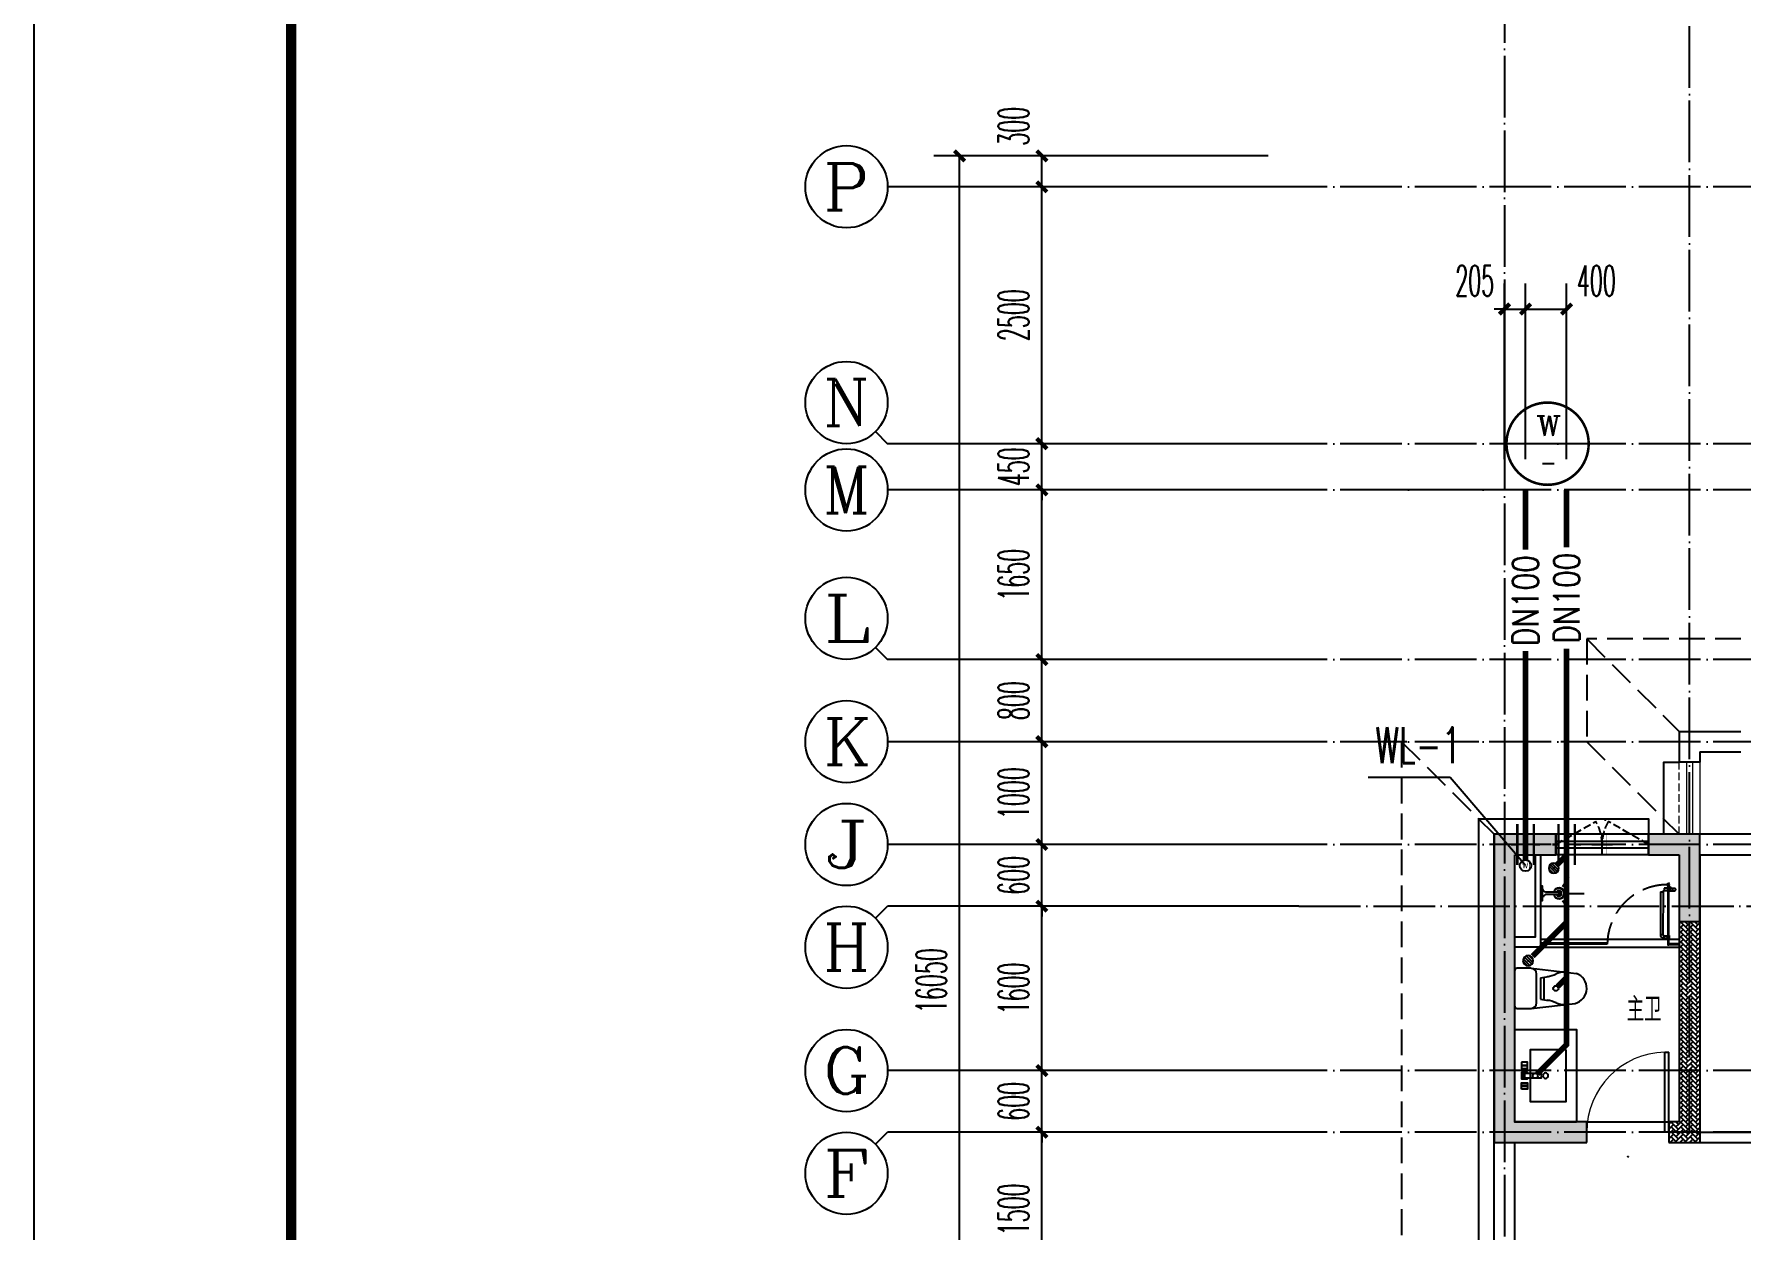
# Model space of a CAD drawing. Extents: x 27938 to 1507990, y 110129 to 923079.
# Drawn here: x 813614 to 830217, y 678007 to 689642 of the extents above; entities that cross this region are included whole.
import ezdxf
from ezdxf.enums import TextEntityAlignment as Align

# ---------------------------------------------------------------- set-up
doc = ezdxf.new("R2010")
doc.units = 0
doc.header["$LTSCALE"] = 1000
doc.header["$MEASUREMENT"] = 0
doc.linetypes.add('DASH', pattern=[0.35, 0.25, -0.1])
doc.linetypes.add('DOTE', pattern=[2.42, 2, -0.2, 0.02, -0.2])
for name, color, linetype in [('AXIS', 3, 'Continuous'), ('AXIS_TEXT', 7, 'Continuous'), ('COLUMN', 9, 'Continuous'), ('DIM_污水', 2, 'Continuous'), ('DOTE', 1, 'Continuous'), ('EQUIP_污水', 7, 'Continuous'), ('IP-bath&kitchen-JOHNSON', 4, 'Continuous'), ('LVTRY', 6, 'Continuous'), ('P-bath&kitchen-JOHNSON', 4, 'Continuous'), ('PIPE-污水', 2, 'W'), ('PUB_HATCH', 8, 'Continuous'), ('PUB_TEXT', 4, 'Continuous'), ('TEXT_污水', 7, 'Continuous'), ('TWT_DIM', 3, 'Continuous'), ('VALVE_污水', 7, 'Continuous'), ('VPIPE-中水', 122, 'Continuous'), ('VPIPE-污水', 2, 'W'), ('WALL', 9, 'Continuous'), ('WINDOW', 4, 'Continuous'), ('WINDOW_TEXT', 7, 'Continuous'), ('保温', 6, 'Continuous'), ('卫生间', 6, 'Continuous'), ('图框', 140, 'Continuous'), ('机电标识类', 1, 'Continuous'), ('看线', 251, 'Continuous')]:
    doc.layers.add(name, color=color, linetype=linetype)
doc.layers.add('yichutu', color=7, linetype='Continuous', true_color=0xffffff, plot=False)
for name, color, linetype, lineweight in [('平面-栏杆', 135, 'Continuous', 15), ('平面-看线', 45, 'Continuous', 15), ('平面-空调室内机', 176, 'Continuous', 9), ('空调', 76, 'Continuous', 13)]:
    doc.layers.add(name, color=color, linetype=linetype, lineweight=lineweight)
doc.styles.add('_TCH_AXIS', font='COMPLEX', dxfattribs={"bigfont": 'GBCBIG'})
doc.styles.add('_TCH_DIM_T3', font='SIMPLEX.shx', dxfattribs={"width": 0.494118, "bigfont": 'GBCBIG.shx'})
doc.styles.add('_TCH_WINDOW', font='SIMPLEX.shx', dxfattribs={"width": 0.7, "height": 3.5, "bigfont": 'GBCBIG.shx'})
doc.styles.add('_TWT_CIRCLE', font='COMPLEX', dxfattribs={"width": 1.1, "height": 3.5, "bigfont": 'HZTXT'})
doc.styles.add('_TWT_PIPEDN', font='SIMPLEX', dxfattribs={"width": 0.8, "height": 3.5, "bigfont": 'HZTXT'})
doc.styles.add('_TWT_SERIAL', font='SIMPLEX', dxfattribs={"width": 0.8, "height": 3.5, "bigfont": 'HZTXT'})
doc.styles.add('COMPLEX', font='COMPLEX')
doc.styles.get("Standard").update_dxf_attribs({"font": 'gbenor.shx', "bigfont": 'gbcbig.shx'})
doc.linetypes.add('W', pattern='A,3,-0.2,["W",Standard,S=0.25,R=0,X=-0.1,Y=-0.115],-0.2', length=3.4)
doc.dimstyles.new('_TCH_ARCH&&100', dxfattribs={"dimtxt": 297.5, "dimasz": 100, "dimexe": 250, "dimexo": 300, "dimgap": 126.25, "dimtad": 1, "dimdec": 0, "dimzin": 0, "dimdsep": 46, "dimtxsty": '_TCH_DIM_T3', "dimblk": 'ARCHTICK', "dimcen": 0.09, "dimclrt": 4, "dimazin": 2, "dimtfac": 1, "dimtdec": 0, "dimtix": 1, "dimtmove": 2, "dimatfit": 3, "dimfxl": 100, "dimtolj": 1, "dimtzin": 0, "dimarcsym": 0})
doc.dimstyles.new('_TWT_ARCH&&100', dxfattribs={"dimtxt": 297.5, "dimasz": 100, "dimexe": 250, "dimexo": 300, "dimgap": 126.25, "dimtad": 1, "dimdec": 0, "dimzin": 0, "dimdsep": 46, "dimtxsty": '_TCH_DIM_T3', "dimblk": 'ARCHTICK', "dimcen": 0.09, "dimclrt": 7, "dimazin": 2, "dimtfac": 1, "dimtdec": 0, "dimtix": 1, "dimtmove": 2, "dimatfit": 3, "dimfxl": 1, "dimtolj": 1, "dimtzin": 0, "dimarcsym": 0})
pattern_1 = [(45, (407300, 308833.447), (0, 47.4157523), [100.584, -33.528]), (135, (407323.708, 308857.155), (3e-15, 47.4157523), [100.584, -33.528])]

# ---------------------------------------------------------------- blocks, each defined once
blk = doc.blocks.new('TK')
at = {"layer": '图框'}
blk.add_lwpolyline([(465375, 548714), (549475, 548714), (549475, 489314), (465375, 489314)], close=True, dxfattribs=at)
blk.add_lwpolyline([(465375, 548714), (549475, 548714), (549475, 489314), (465375, 489314)], close=True, dxfattribs=at)
at = {"layer": '图框', "const_width": 100}
blk.add_lwpolyline([(548475, 490314), (548475, 547714), (467875, 547714), (467875, 490314)], close=True, dxfattribs=at)
blk = doc.blocks.new('yct-841-594-84100-59399.9999999999-100-1000.0')
at = {"layer": 'yichutu', "color": 7, "true_color": 0xffffff}
blk.add_lwpolyline([(0, 0), (0, 59400), (84100, 59400), (84100, 0)], close=True, dxfattribs=at)
blk = doc.blocks.new('A$C148B7D8E')
at = {"layer": '卫生间', "color": 159, "linetype": 'DASH', "true_color": 0x22346e}
for p, q in [((900, 10000), (1800, 9100)), ((-900, 9000), (0, 8100)), ((900, 9000), (1800, 8100))]:
    blk.add_line(p, q, dxfattribs=at)
blk.add_lwpolyline([(9400, 15400), (7700, 15400), (7700, 10800), (7300, 10800), (7300, 10000), (900, 10000), (900, 9000), (-900, 9000), (-900, -900), (1750, -900), (1750, -2100), (23450, -2100), (23450, -900), (25100, -900)], dxfattribs=at)
blk = doc.blocks.new('rrrrrrrrrrrra')
at = {"color": 0}
for p, q in [((-112, 459), (-112, 324)), ((253, 484), (-87, 484)), ((278, 324), (278, 459)), ((-112, 324), (-64, -103)), ((-59, 271), (224, 271)), ((-21, 232), (-34, 154)), ((191, 200), (-26, 200)), ((186, 232), (-21, 232)), ((186, 232), (199, 154)), ((278, 324), (228, -116))]:
    blk.add_line(p, q, dxfattribs=at)
for centre, radius, start, end in [((-87, 459), 25, 90, 180), ((253, 459), 25, 0, 90), ((-59, 324), 53.3, 180, 270), ((-323, 210), 294, 333.5369, 351.4828), ((488, 210), 294, 188.5172, 206.4631), ((224, 324), 53.3, 270, 0), ((149, -3), 224, 158.5202, 180), ((16, -3), 224, 0, 21.4798), ((84, -64), 153, 195.0773, 340.1181)]:
    blk.add_arc(centre, radius, start, end, dxfattribs=at)
blk = doc.blocks.new('A$C1E0F638F')
at = {"color": 0}
for points in [[(500, 435), (500, 85), (0, 85), (0, 435)], [(270, 30), (230, 30), (230, 195), (270, 195)], [(120, 0), (180, 0), (180, 60), (120, 60)], [(147, 55), (153, 55), (153, 5), (147, 5)], [(230, 30), (270, 30), (270, 10), (230, 10)], [(380, 0), (320, 0), (320, 60), (380, 60)], [(353, 55), (347, 55), (347, 5), (353, 5)]]:
    blk.add_lwpolyline(points, close=True, dxfattribs=at)
blk.add_lwpolyline([(270, 60), (280, 60), (280, 0), (220, 0), (220, 60), (230, 60)], dxfattribs=at)
blk.add_circle((250, 236), 26, dxfattribs=at)
blk = doc.blocks.new('$lvtry$00000171')
at = {"color": 0}
for p, q in [((-74, 11), (-11, 74)), ((-70, -27), (27, 70)), ((-53, -53), (53, 53)), ((-27, -70), (70, 27)), ((11, -74), (74, -11))]:
    blk.add_line(p, q, dxfattribs=at)
blk.add_circle((0, 0), 75, dxfattribs=at)
blk.add_point((0, 0), dxfattribs=at)
blk = doc.blocks.new('135')
blk.add_hatch(color=0).paths.add_polyline_path([(5, 2), (4, -1), (-5, 2), (-4, 5)])
at = {"color": 0}
for p, q in [((-6, 19), (-3, 19)), ((-3, 19), (-6, 19)), ((-6, 3), (5, -2)), ((-6, 3), (-5, 3)), ((-5, 11), (-5, 31)), ((5, 11), (-5, 11)), ((5, 10), (-5, 10)), ((-5, 3), (-4, 6)), ((-4, 6), (5, 2)), ((0, 0), (0, 39)), ((6, 19), (3, 19)), ((3, 19), (6, 19)), ((4, -1), (5, 2)), ((5, 11), (5, 32)), ((4, -1), (6, -2))]:
    blk.add_line(p, q, dxfattribs=at)
for centre, radius, start, end in [((6, 16), 13.5, 151.0147, 204.8403), ((13, 4), 20.5, 163.0924, 182.0012), ((-6, 4), 1, 184.2275, 248.4661), ((-5, 22), 0.5, 335.7643, 151.0147), ((4, 18), 9.42, 155.7643, 171.9773), ((9, 15), 14.6, 166.278, 198.0953), ((14, 4), 19.5, 163.7443, 182.5269), ((-5, 3), 0.5, 181.9385, 247.2597), ((5, 22), 0.5, 29.8425, 204.574), ((-6, 17), 11.7, 10.475, 24.574), ((-6, 15), 12.4, 338.6449, 16.0476), ((29, 7), 24, 172.9439, 199.2318), ((-6, 16), 13.4, 334.9111, 29.8425), ((26, 6), 20.6, 169.1454, 199.9526), ((6, -1), 1.17, 247.4597, 19.9526), ((6, -1), 0.5, 247.4597, 19.2318)]:
    blk.add_arc(centre, radius, start, end, dxfattribs=at)
blk.add_open_spline([(-5, 31), (-4, 31), (-2, 33), (1, 29), (3, 31), (5, 32)], degree=3, knots=[0, 0, 0, 0, 3.066329, 6.218313, 11.124135, 11.124135, 11.124135, 11.124135], dxfattribs=at)
blk = doc.blocks.new('SDFAWERAWER')
at = {"layer": 'LVTRY', "color": 0}
for p, q in [((593988, -1242191), (593978, -1242214)), ((594017, -1242203), (593988, -1242191)), ((594016, -1242220), (594027, -1242193)), ((594023, -1242211), (594030, -1242194)), ((594027, -1242193), (594033, -1242195)), ((594030, -1242194), (594031, -1242197)), ((594032, -1242197), (594033, -1242195)), ((594033, -1242195), (594034, -1242197)), ((593941, -1242210), (593784, -1242595)), ((593965, -1242220), (593807, -1242604)), ((593941, -1242210), (593965, -1242220)), ((594007, -1242226), (593978, -1242214)), ((594016, -1242220), (594022, -1242223)), ((594026, -1242204), (594018, -1242222)), ((594018, -1242222), (594021, -1242220)), ((594025, -1242211), (594021, -1242220)), ((594023, -1242221), (594022, -1242223)), ((594022, -1242223), (594024, -1242222)), ((594024, -1242221), (594024, -1242222)), ((594025, -1242211), (594031, -1242197)), ((594028, -1242234), (594078, -1242255)), ((594034, -1242198), (594034, -1242197)), ((594047, -1242201), (594036, -1242229)), ((594036, -1242229), (594039, -1242230)), ((594037, -1242211), (594088, -1242232)), ((594039, -1242230), (594045, -1242214)), ((594039, -1242230), (594042, -1242228)), ((594042, -1242228), (594051, -1242205)), ((594050, -1242202), (594043, -1242218)), ((594047, -1242201), (594050, -1242202)), ((594050, -1242202), (594051, -1242205)), ((594057, -1242246), (594067, -1242223)), ((593784, -1242595), (593807, -1242604)), ((593803, -1242641), (593813, -1242618)), ((593803, -1242641), (593833, -1242653)), ((593813, -1242618), (593842, -1242630)), ((593842, -1242630), (593833, -1242653)), ((593834, -1242656), (593833, -1242653)), ((593845, -1242629), (593834, -1242656)), ((593836, -1242657), (593834, -1242656)), ((593848, -1242630), (593836, -1242657)), ((593845, -1242629), (593842, -1242630)), ((593848, -1242630), (593845, -1242629)), ((593847, -1242662), (593858, -1242634)), ((593847, -1242662), (593850, -1242663)), ((593850, -1242663), (593861, -1242635)), ((593852, -1242662), (593862, -1242637)), ((593858, -1242634), (593861, -1242635)), ((593861, -1242635), (593862, -1242637))]:
    blk.add_line(p, q, dxfattribs=at)
blk.add_lwpolyline([(593823, -1242717), (594046, -1242174), (594037, -1242170), (593814, -1242713)], close=True, dxfattribs=at)
blk.add_arc((594075, -1242240), 15.3, 281.7932, 33.7019, dxfattribs=at)
for centre, major_axis, start_param, end_param in [((593974, -1242224), (3.93, 9.6), 0, 1.570796), ((593817, -1242608), (13.5, 33.1), 1.570796, 3.141593), ((593817, -1242608), (3.93, 9.6), 1.570796, 3.141593)]:
    blk.add_ellipse(centre, major_axis=major_axis, ratio=1, start_param=start_param, end_param=end_param, dxfattribs=at)
at = {"layer": 'P-bath&kitchen-JOHNSON', "color": 0, "linetype": 'DASH'}
blk.add_arc((593810, -1242714), 586, 67.5369, 157.1325, dxfattribs=at)
at = {"layer": 'LVTRY', "color": 8, "xscale": -1, "rotation": 157.7329157530927}
blk.add_blockref('135', (594045, -1242162), dxfattribs=at)
blk = doc.blocks.new('A$C5DCB2F21')
at = {"layer": 'IP-bath&kitchen-JOHNSON', "color": 0}
for p, q in [((-68, -213), (-158, -275)), ((0, -261), (0, -425)), ((68, -213), (158, -275))]:
    blk.add_line(p, q, dxfattribs=at)
for centre, major_axis, ratio, start_param, end_param in [((0, -179), (-51, 0), 0.990052, -1.36297, 4.504563), ((0, -178), (-26.8, 0), 0.994812, -1.167677, 4.309269)]:
    blk.add_ellipse(centre, major_axis=major_axis, ratio=ratio, start_param=start_param, end_param=end_param, dxfattribs=at)
at = {"layer": 'LVTRY', "color": 0}
for p, q in [((74, 0), (-74, 0)), ((-10, -174), (-10, -49)), ((11, -174), (11, -49))]:
    blk.add_line(p, q, dxfattribs=at)
blk.add_lwpolyline([(74, 0), (74, -16), (-74, -16), (-74, 0)], dxfattribs=at)
for points in [[(-26, -31, -0.364142), (-38, -16, -0.020495)], [(-10, -49, 0.214893), (-26, -31, 7.649644)], [(11, -49, -0.21439), (26, -31, -7.649644)], [(26, -31, 0.364142), (38, -16, 0.020495)]]:
    blk.add_lwpolyline(points, format="xyb", dxfattribs=at)
blk.add_arc((0, -174), 10.5, 180, 0, dxfattribs=at)
for centre, major_axis, ratio, start_param, end_param in [((0, -181), (53.6, 0), 0.987577, 1.76809, 7.656688), ((-12, -165), (0, 1.43), 0.85, -1.570796, 4.712389), ((12, -165), (0, 1.43), 0.85, 4.712389, 10.995574), ((-12, -189), (0, 1.43), 0.85, 4.712389, 10.995574), ((12, -189), (0, 1.43), 0.85, 4.712389, 10.995574)]:
    blk.add_ellipse(centre, major_axis=major_axis, ratio=ratio, start_param=start_param, end_param=end_param, dxfattribs=at)
blk = doc.blocks.new('GDGDRGDGRD')
at = {"layer": 'IP-bath&kitchen-JOHNSON', "color": 0}
for p, q in [((490533, 524228), (491883, 524228)), ((490533, 524193), (491183, 524193)), ((490533, 524183), (491183, 524183)), ((490533, 524148), (491883, 524148)), ((491183, 524183), (491183, 524193)), ((491883, 524183), (491783, 524183)), ((491783, 524173), (491783, 524183)), ((491883, 524173), (491783, 524173))]:
    blk.add_line(p, q, dxfattribs=at)
for points in [[(490533, 525048), (490533, 524148), (490283, 524148)], [(490483, 525048), (490483, 524248), (490283, 524248)]]:
    blk.add_lwpolyline(points, dxfattribs=at)
at = {"layer": 'LVTRY', "color": 0}
blk.add_lwpolyline([(490883, 522448), (490283, 522448), (490283, 523348), (490883, 523348)], close=True, dxfattribs=at)
at = {"layer": 'IP-bath&kitchen-JOHNSON', "color": 8}
for name, p, rotation in [('A$C5DCB2F21', (490533, 524673), 90.008488524447), ('SDFAWERAWER', (-528536, 1449334), 22.25976934310711)]:
    blk.add_blockref(name, p, dxfattribs=dict(at, rotation=rotation))
at = {"layer": 'LVTRY', "color": 8, "xscale": -0.6666666667107826, "yscale": 0.6666666667107826}
for p in [(490663, 524918), (490413, 524018)]:
    blk.add_blockref('$lvtry$00000171', p, dxfattribs=at)
at = {"layer": 'LVTRY', "color": 8, "extrusion": (0, 0, -1), "xscale": -1, "zscale": -1, "rotation": 270}
blk.add_blockref('rrrrrrrrrrrra', (-490766, 523666), dxfattribs=at)
at = {"layer": 'LVTRY', "color": 8, "xscale": -1, "rotation": 270}
blk.add_blockref('A$C1E0F638F', (490347, 522649), dxfattribs=at)
blk = doc.blocks.new('GFDGFSDFGD')
at = {"layer": 'PUB_HATCH'}
for points in [[(421117, 373024), (420517, 373024), (420517, 370024), (421417, 370024), (421417, 370224), (420717, 370224), (420717, 372824), (421117, 372824)], [(422017, 373024), (422017, 372824), (422317, 372824), (422317, 372174), (422517, 372174), (422517, 373024)]]:
    blk.add_hatch(color=0, dxfattribs=at).paths.add_polyline_path(points)
at = {"layer": 'COLUMN', "color": 0}
for p, q in [((421117, 373024), (420517, 373024)), ((420517, 373024), (420517, 370024)), ((421117, 372824), (421117, 373024)), ((422017, 373024), (422017, 372824)), ((422517, 373024), (422017, 373024)), ((422517, 372174), (422517, 373024)), ((420717, 370224), (420717, 372824)), ((420717, 372824), (421117, 372824)), ((422017, 372824), (422317, 372824)), ((422317, 372824), (422317, 372174)), ((422317, 372174), (422517, 372174)), ((421417, 370224), (420717, 370224)), ((421417, 370024), (421417, 370224)), ((420517, 370024), (421417, 370024))]:
    blk.add_line(p, q, dxfattribs=at)
blk = doc.blocks.new('dongkong')
blk.add_wipeout([(-603756, 210771), (-603756, 210571), (-603836, 210571), (-603836, 210771)])
at = {"layer": '机电标识类', "color": 250, "linetype": 'DASH', "ltscale": 400}
for p, q in [((-603796, 210771), (-603796, 210571)), ((-603896, 210671), (-603696, 210671))]:
    blk.add_line(p, q, dxfattribs=at)
at = {"layer": '空调', "color": 6, "linetype": 'DASH', "const_width": 2}
blk.add_lwpolyline([(-603756, 210771), (-603756, 210571), (-603836, 210571), (-603836, 210771)], close=True, dxfattribs=at)
blk = doc.blocks.new('_ArchTick')
at = {"color": 0, "linetype": 'ByBlock', "const_width": 0.4}
blk.add_lwpolyline([(-0.5, -0.5), (0.5, 0.5)], dxfattribs=at)
blk = doc.blocks.new('*D735')
at = {"layer": 'Defpoints', "color": 0}
for p in [(828522, 686967), (828122, 685207), (828522, 685207)]:
    blk.add_point(p, dxfattribs=at)
at = {"layer": 'TWT_DIM', "color": 0, "lineweight": -2}
for p, q in [((828122, 685507), (828122, 687217)), ((828522, 685507), (828522, 687217)), ((828122, 686967), (828522, 686967))]:
    blk.add_line(p, q, dxfattribs=at)
at = {"layer": 'TWT_DIM', "color": 0, "lineweight": -2, "xscale": 100, "yscale": 100, "zscale": 100, "rotation": 180}
blk.add_blockref('_ArchTick', (828122, 686967), dxfattribs=at)
at = {"layer": 'TWT_DIM', "color": 0, "lineweight": -2, "xscale": 100, "yscale": 100, "zscale": 100}
blk.add_blockref('_ArchTick', (828522, 686967), dxfattribs=at)
at = {"layer": 'TWT_DIM', "color": 7, "insert": (828811, 687242), "char_height": 297.5, "attachment_point": 5, "style": '_TCH_DIM_T3'}
blk.add_mtext('\\A1;400', dxfattribs=at)
blk = doc.blocks.new('*D736')
at = {"layer": 'Defpoints', "color": 0}
for p in [(828122, 686967), (827917, 685207), (828122, 685207)]:
    blk.add_point(p, dxfattribs=at)
at = {"layer": 'TWT_DIM', "color": 0, "lineweight": -2}
for p, q in [((827917, 685507), (827917, 687217)), ((828122, 685507), (828122, 687217)), ((827917, 686967), (827817, 686967)), ((827917, 686967), (828122, 686967)), ((828122, 686967), (828222, 686967))]:
    blk.add_line(p, q, dxfattribs=at)
at = {"layer": 'TWT_DIM', "color": 0, "lineweight": -2, "xscale": 100, "yscale": 100, "zscale": 100}
blk.add_blockref('_ArchTick', (827917, 686967), dxfattribs=at)
at = {"layer": 'TWT_DIM', "color": 0, "lineweight": -2, "xscale": 100, "yscale": 100, "zscale": 100, "rotation": 180}
blk.add_blockref('_ArchTick', (828122, 686967), dxfattribs=at)
at = {"layer": 'TWT_DIM', "color": 7, "insert": (827628, 687242), "char_height": 297.5, "attachment_point": 5, "style": '_TCH_DIM_T3'}
blk.add_mtext('\\A1;205', dxfattribs=at)
blk = doc.blocks.new('*D921')
at = {"layer": 'AXIS', "color": 0, "lineweight": -2}
for p, q in [((825617, 678957), (823167, 678957)), ((823417, 677457), (823417, 678957)), ((825617, 677457), (823167, 677457))]:
    blk.add_line(p, q, dxfattribs=at)
at = {"layer": 'Defpoints', "color": 0}
for p in [(823417, 678957), (825917, 678957), (825917, 677457)]:
    blk.add_point(p, dxfattribs=at)
at = {"layer": 'AXIS', "color": 0, "lineweight": -2, "xscale": 100, "yscale": 100, "zscale": 100}
for p, rotation in [((823417, 678957), 90), ((823417, 677457), 270)]:
    blk.add_blockref('_ArchTick', p, dxfattribs=dict(at, rotation=rotation))
at = {"layer": 'AXIS', "color": 4, "insert": (823142, 678207), "char_height": 297.5, "attachment_point": 5, "rotation": 90, "style": '_TCH_DIM_T3'}
blk.add_mtext('\\A1;1500', dxfattribs=at)
blk = doc.blocks.new('*D922')
at = {"layer": 'AXIS', "color": 0, "lineweight": -2}
for p, q in [((825617, 679557), (823167, 679557)), ((823417, 679557), (823417, 679657)), ((823417, 678957), (823417, 679557)), ((825617, 678957), (823167, 678957)), ((823417, 678957), (823417, 678857))]:
    blk.add_line(p, q, dxfattribs=at)
at = {"layer": 'Defpoints', "color": 0}
for p in [(823417, 679557), (825917, 679557), (825917, 678957)]:
    blk.add_point(p, dxfattribs=at)
at = {"layer": 'AXIS', "color": 0, "lineweight": -2, "xscale": 100, "yscale": 100, "zscale": 100}
for p, rotation in [((823417, 679557), 270), ((823417, 678957), 90)]:
    blk.add_blockref('_ArchTick', p, dxfattribs=dict(at, rotation=rotation))
at = {"layer": 'AXIS', "color": 4, "insert": (823142, 679257), "char_height": 297.5, "attachment_point": 5, "rotation": 90, "style": '_TCH_DIM_T3'}
blk.add_mtext('\\A1;600', dxfattribs=at)
blk = doc.blocks.new('*D923')
at = {"layer": 'AXIS', "color": 0, "lineweight": -2}
for p, q in [((825617, 681157), (823167, 681157)), ((823417, 679557), (823417, 681157)), ((825617, 679557), (823167, 679557))]:
    blk.add_line(p, q, dxfattribs=at)
at = {"layer": 'Defpoints', "color": 0}
for p in [(823417, 681157), (825917, 681157), (825917, 679557)]:
    blk.add_point(p, dxfattribs=at)
at = {"layer": 'AXIS', "color": 0, "lineweight": -2, "xscale": 100, "yscale": 100, "zscale": 100}
for p, rotation in [((823417, 681157), 90), ((823417, 679557), 270)]:
    blk.add_blockref('_ArchTick', p, dxfattribs=dict(at, rotation=rotation))
at = {"layer": 'AXIS', "color": 4, "insert": (823142, 680357), "char_height": 297.5, "attachment_point": 5, "rotation": 90, "style": '_TCH_DIM_T3'}
blk.add_mtext('\\A1;1600', dxfattribs=at)
blk = doc.blocks.new('*D924')
at = {"layer": 'AXIS', "color": 0, "lineweight": -2}
for p, q in [((825617, 681757), (823167, 681757)), ((823417, 681757), (823417, 681857)), ((823417, 681157), (823417, 681757)), ((825617, 681157), (823167, 681157)), ((823417, 681157), (823417, 681057))]:
    blk.add_line(p, q, dxfattribs=at)
at = {"layer": 'Defpoints', "color": 0}
for p in [(823417, 681757), (825917, 681757), (825917, 681157)]:
    blk.add_point(p, dxfattribs=at)
at = {"layer": 'AXIS', "color": 0, "lineweight": -2, "xscale": 100, "yscale": 100, "zscale": 100}
for p, rotation in [((823417, 681757), 270), ((823417, 681157), 90)]:
    blk.add_blockref('_ArchTick', p, dxfattribs=dict(at, rotation=rotation))
at = {"layer": 'AXIS', "color": 4, "insert": (823142, 681457), "char_height": 297.5, "attachment_point": 5, "rotation": 90, "style": '_TCH_DIM_T3'}
blk.add_mtext('\\A1;600', dxfattribs=at)
blk = doc.blocks.new('*D925')
at = {"layer": 'AXIS', "color": 0, "lineweight": -2}
for p, q in [((825617, 682757), (823167, 682757)), ((823417, 681757), (823417, 682757)), ((825617, 681757), (823167, 681757))]:
    blk.add_line(p, q, dxfattribs=at)
at = {"layer": 'Defpoints', "color": 0}
for p in [(823417, 682757), (825917, 682757), (825917, 681757)]:
    blk.add_point(p, dxfattribs=at)
at = {"layer": 'AXIS', "color": 0, "lineweight": -2, "xscale": 100, "yscale": 100, "zscale": 100}
for p, rotation in [((823417, 682757), 90), ((823417, 681757), 270)]:
    blk.add_blockref('_ArchTick', p, dxfattribs=dict(at, rotation=rotation))
at = {"layer": 'AXIS', "color": 4, "insert": (823142, 682257), "char_height": 297.5, "attachment_point": 5, "rotation": 90, "style": '_TCH_DIM_T3'}
blk.add_mtext('\\A1;1000', dxfattribs=at)
blk = doc.blocks.new('*D926')
at = {"layer": 'AXIS', "color": 0, "lineweight": -2}
for p, q in [((825617, 683557), (823167, 683557)), ((823417, 682757), (823417, 683557)), ((825617, 682757), (823167, 682757))]:
    blk.add_line(p, q, dxfattribs=at)
at = {"layer": 'Defpoints', "color": 0}
for p in [(823417, 683557), (825917, 683557), (825917, 682757)]:
    blk.add_point(p, dxfattribs=at)
at = {"layer": 'AXIS', "color": 0, "lineweight": -2, "xscale": 100, "yscale": 100, "zscale": 100}
for p, rotation in [((823417, 683557), 90), ((823417, 682757), 270)]:
    blk.add_blockref('_ArchTick', p, dxfattribs=dict(at, rotation=rotation))
at = {"layer": 'AXIS', "color": 4, "insert": (823142, 683157), "char_height": 297.5, "attachment_point": 5, "rotation": 90, "style": '_TCH_DIM_T3'}
blk.add_mtext('\\A1;800', dxfattribs=at)
blk = doc.blocks.new('*D927')
at = {"layer": 'AXIS', "color": 0, "lineweight": -2}
for p, q in [((825617, 685207), (823167, 685207)), ((823417, 683557), (823417, 685207)), ((825617, 683557), (823167, 683557))]:
    blk.add_line(p, q, dxfattribs=at)
at = {"layer": 'Defpoints', "color": 0}
for p in [(823417, 685207), (825917, 685207), (825917, 683557)]:
    blk.add_point(p, dxfattribs=at)
at = {"layer": 'AXIS', "color": 0, "lineweight": -2, "xscale": 100, "yscale": 100, "zscale": 100}
for p, rotation in [((823417, 685207), 90), ((823417, 683557), 270)]:
    blk.add_blockref('_ArchTick', p, dxfattribs=dict(at, rotation=rotation))
at = {"layer": 'AXIS', "color": 4, "insert": (823142, 684382), "char_height": 297.5, "attachment_point": 5, "rotation": 90, "style": '_TCH_DIM_T3'}
blk.add_mtext('\\A1;1650', dxfattribs=at)
blk = doc.blocks.new('*D928')
at = {"layer": 'AXIS', "color": 0, "lineweight": -2}
for p, q in [((823417, 685657), (823417, 685757)), ((825617, 685657), (823167, 685657)), ((823417, 685207), (823417, 685657)), ((825617, 685207), (823167, 685207)), ((823417, 685207), (823417, 685107))]:
    blk.add_line(p, q, dxfattribs=at)
at = {"layer": 'Defpoints', "color": 0}
for p in [(823417, 685657), (825917, 685657), (825917, 685207)]:
    blk.add_point(p, dxfattribs=at)
at = {"layer": 'AXIS', "color": 0, "lineweight": -2, "xscale": 100, "yscale": 100, "zscale": 100}
for p, rotation in [((823417, 685657), 270), ((823417, 685207), 90)]:
    blk.add_blockref('_ArchTick', p, dxfattribs=dict(at, rotation=rotation))
at = {"layer": 'AXIS', "color": 4, "insert": (823142, 685432), "char_height": 297.5, "attachment_point": 5, "rotation": 90, "style": '_TCH_DIM_T3'}
blk.add_mtext('\\A1;450', dxfattribs=at)
blk = doc.blocks.new('*D929')
at = {"layer": 'AXIS', "color": 0, "lineweight": -2}
for p, q in [((825617, 688157), (823167, 688157)), ((823417, 685657), (823417, 688157)), ((825617, 685657), (823167, 685657))]:
    blk.add_line(p, q, dxfattribs=at)
at = {"layer": 'Defpoints', "color": 0}
for p in [(823417, 688157), (825917, 688157), (825917, 685657)]:
    blk.add_point(p, dxfattribs=at)
at = {"layer": 'AXIS', "color": 0, "lineweight": -2, "xscale": 100, "yscale": 100, "zscale": 100}
for p, rotation in [((823417, 688157), 90), ((823417, 685657), 270)]:
    blk.add_blockref('_ArchTick', p, dxfattribs=dict(at, rotation=rotation))
at = {"layer": 'AXIS', "color": 4, "insert": (823142, 686907), "char_height": 297.5, "attachment_point": 5, "rotation": 90, "style": '_TCH_DIM_T3'}
blk.add_mtext('\\A1;2500', dxfattribs=at)
blk = doc.blocks.new('*D930')
at = {"layer": 'AXIS', "color": 0, "lineweight": -2}
for p, q in [((825617, 688457), (823167, 688457)), ((823417, 688157), (823417, 688457)), ((825617, 688157), (823167, 688157))]:
    blk.add_line(p, q, dxfattribs=at)
at = {"layer": 'Defpoints', "color": 0}
for p in [(823417, 688457), (825917, 688457), (825917, 688157)]:
    blk.add_point(p, dxfattribs=at)
at = {"layer": 'AXIS', "color": 0, "lineweight": -2, "xscale": 100, "yscale": 100, "zscale": 100}
for p, rotation in [((823417, 688457), 90), ((823417, 688157), 270)]:
    blk.add_blockref('_ArchTick', p, dxfattribs=dict(at, rotation=rotation))
at = {"layer": 'AXIS', "color": 4, "insert": (823142, 688746), "char_height": 297.5, "attachment_point": 5, "rotation": 90, "style": '_TCH_DIM_T3'}
blk.add_mtext('\\A1;300', dxfattribs=at)
blk = doc.blocks.new('*D931')
at = {"layer": 'AXIS', "color": 0, "lineweight": -2}
for p, q in [((825617, 688457), (822367, 688457)), ((822617, 672407), (822617, 688457)), ((825617, 672407), (822367, 672407))]:
    blk.add_line(p, q, dxfattribs=at)
at = {"layer": 'Defpoints', "color": 0}
for p in [(822617, 688457), (825917, 688457), (825917, 672407)]:
    blk.add_point(p, dxfattribs=at)
at = {"layer": 'AXIS', "color": 0, "lineweight": -2, "xscale": 100, "yscale": 100, "zscale": 100}
for p, rotation in [((822617, 688457), 90), ((822617, 672407), 270)]:
    blk.add_blockref('_ArchTick', p, dxfattribs=dict(at, rotation=rotation))
at = {"layer": 'AXIS', "color": 4, "insert": (822342, 680432), "char_height": 297.5, "attachment_point": 5, "rotation": 90, "style": '_TCH_DIM_T3'}
blk.add_mtext('\\A1;16050', dxfattribs=at)
blk = doc.blocks.new('$DorLib2D$00000001')
at = {"color": 0}
for p, q in [((0.45, 0.975), (0.5, 0.975)), ((0.45, 0), (0.45, 0.975)), ((0.5, 0), (0.5, 0.975)), ((0.5, 0), (0.45, 0))]:
    blk.add_line(p, q, dxfattribs=at)
at = {"color": 0, "lineweight": 13}
blk.add_arc((0.475, 0), 0.975, 91.4693, 180, dxfattribs=at)
blk = doc.blocks.new('$WINLIB2D$00000001')
at = {"color": 0}
for points in [[(-0.5, 0.5), (-0.5, -0.5)], [(-0.5, 0.5), (0.5, 0.5)], [(0.5, -0.5), (0.5, 0.5)], [(0.5, 0.167), (-0.5, 0.167)], [(0.5, -0.167), (-0.5, -0.167)], [(-0.5, -0.5), (0.5, -0.5)]]:
    blk.add_lwpolyline(points, dxfattribs=at)
blk = doc.blocks.new('_AXISO')
at = {"color": 0}
blk.add_circle((0, 0), 0.5, dxfattribs=at)
at = {"layer": 'AXIS_TEXT', "color": 0, "style": 'COMPLEX', "width": 1.041667}
blk.add_attdef('A', text='', height=0.56, dxfattribs=at).set_placement((-0.25, -0.28), (0.25, -0.28), align=Align.FIT)
blk = doc.blocks.new('$TwtSys$00000147')
blk.add_circle((0, 0, 0), 25)
blk = doc.blocks.new('$VALVE$00000553')
at = {"const_width": 30}
for points in [[(0, 100), (-250, 100), (-250, 100)], [(0, 100), (0, 175)], [(0, 100), (250, 100), (250, 100)], [(-250, -100), (-250, -100), (0, -100)], [(250, -100), (250, -100), (0, -100)], [(0, -175), (0, -100)]]:
    blk.add_lwpolyline(points, dxfattribs=at)

msp = doc.modelspace()

# ---------------------------------------------------------------- hatches: boundary and pattern name
at = {"layer": 'PIPE-污水'}
for points in [[(828521.7, 679812.2), (828541.1, 679792.7), (828549.2, 679800.8)], [(828521.7, 679812.2), (828549.2, 679812.2), (828549.2, 679800.8)]]:
    msp.add_hatch(color=256, dxfattribs=at).paths.add_polyline_path(points)
at = {"layer": '保温', "linetype": 'ByBlock', "ltscale": 10}
h = msp.add_hatch(dxfattribs=at)
h.set_pattern_fill('AR-HBONE', color=8, scale=55)
h.set_pattern_definition(pattern_1)
h.paths.add_polyline_path([(829816.7, 678857.2), (829816.7, 681007.2), (829616.7, 681007.2), (829616.7, 678857.2)])
h = msp.add_hatch(dxfattribs=at)
h.set_pattern_fill('AR-HBONE', color=8, scale=55)
h.set_pattern_definition(pattern_1)
h.paths.add_polyline_path([(829616.7, 678857.2), (829616.7, 679057.2), (829516.7, 679057.2), (829516.7, 678857.2)])

# ---------------------------------------------------------------- linework, layer by layer
msp.add_lwpolyline([(827916.6, 686702), (827916.6, 685207.2), (826619.1, 685207.2)])
at = {"layer": 'AXIS', "color": 8}
for p, q in [((825916.6, 688157.2), (821916.6, 688157.2)), ((821799.4, 685774.3), (821916.6, 685657.2)), ((825916.6, 685657.2), (821916.6, 685657.2)), ((825916.6, 685207.2), (821916.6, 685207.2)), ((821799.4, 683674.3), (821916.6, 683557.2)), ((825916.6, 683557.2), (821916.6, 683557.2)), ((825916.6, 682757.2), (821916.6, 682757.2)), ((825916.6, 681757.2), (821916.6, 681757.2)), ((821799.4, 681040.3), (821916.6, 681157.4)), ((825916.6, 681157.4), (821916.6, 681157.4)), ((825916.6, 679557.2), (821916.6, 679557.2)), ((821799.4, 678840), (821916.6, 678957.2)), ((825916.6, 678957.2), (821916.6, 678957.2))]:
    msp.add_line(p, q, dxfattribs=at)
at = {"layer": 'DIM_污水'}
for p, q in [((828736.2, 685657.2), (827936.2, 685657.2)), ((827389.1, 682407.6), (826591.7, 682407.6)), ((828121.7, 681552.2), (827389.1, 682407.6))]:
    msp.add_line(p, q, dxfattribs=at)
at = {"layer": 'DIM_污水', "const_width": 25}
msp.add_lwpolyline([(828736.2, 685657.2, 1), (827936.2, 685657.2, 1)], format="xyb", close=True, dxfattribs=at)
at = {"layer": 'DOTE', "color": 169, "linetype": 'DOTE', "ltscale": 0.3}
for p, q in [((827916.6, 690157.2), (827916.6, 666975.2)), ((829716.6, 678957.2), (829716.6, 690157.2)), ((879916.6, 688157.2), (825916.6, 688157.2)), ((879916.6, 685657.2), (825916.6, 685657.2)), ((879916.6, 685207.2), (825916.6, 685207.2)), ((879916.6, 683557.2), (825916.6, 683557.2)), ((879916.6, 682757.2), (825916.6, 682757.2)), ((825916.6, 681157.4), (879916.6, 681157.4)), ((879916.6, 679557.2), (825916.6, 679557.2)), ((879916.6, 678957.2), (825916.6, 678957.2))]:
    msp.add_line(p, q, dxfattribs=at)
at = {"layer": 'PIPE-污水', "ltscale": 0.5, "const_width": 55}
for points in [[(828121.7, 684625.1), (828121.7, 685207.2)], [(828521.7, 684649.1), (828521.7, 685207.2)], [(828521.7, 681652.2), (828521.7, 683663.3)], [(828121.7, 681607.2), (828121.7, 683639.4)], [(828431.1, 681561.6), (828521.7, 681652.2)], [(828521.7, 681002.2), (828521.7, 681652.2)], [(828191.3, 680671.8), (828521.7, 681002.2)], [(828521.7, 680462.3), (828521.7, 681002.2)], [(828434.3, 680374.8), (828521.7, 680462.3)], [(828521.7, 679812.2), (828521.7, 680462.3)], [(828234.4, 679524.8), (828521.7, 679812.2)]]:
    msp.add_lwpolyline(points, dxfattribs=at)
at = {"layer": 'VPIPE-中水', "color": 8, "linetype": 'Continuous'}
msp.add_circle((828121.7, 681552.2), 55, dxfattribs=at)
at = {"layer": 'VPIPE-污水'}
msp.add_circle((828121.7, 681552.2), 55, dxfattribs=at)
at = {"layer": 'WALL', "color": 8}
for p, q in [((829616.6, 682857.2), (829616.6, 682557.2)), ((829616.6, 682857.2), (830216.6, 682857.2)), ((829816.6, 682557.2), (829616.6, 682557.2)), ((829816.6, 682657.2), (829816.6, 682557.2)), ((829816.6, 682657.2), (830216.6, 682657.2)), ((828416.7, 681857.2), (827816.6, 681857.2)), ((827816.6, 678957.2), (827816.6, 681857.2)), ((828416.7, 681657.2), (828416.7, 681857.2)), ((829716.6, 681857.2), (829316.7, 681857.2)), ((829316.7, 681857.2), (829316.7, 681657.2)), ((830416.6, 681857.2), (829716.6, 681857.2)), ((828016.6, 681657.2), (828416.7, 681657.2)), ((828016.6, 679057.2), (828016.6, 681657.2)), ((829316.7, 681657.2), (829616.6, 681657.2)), ((829616.6, 681657.2), (829616.6, 679057.2)), ((829816.6, 681657.2), (830416.6, 681657.2)), ((829816.6, 681657.2), (829816.6, 678957.2)), ((828716.6, 679057.2), (828016.6, 679057.2)), ((828716.6, 678857.2), (828716.6, 679057.2)), ((829616.6, 679057.2), (829516.6, 679057.2)), ((829516.6, 679057.2), (829516.6, 678857.2)), ((827816.6, 673757.2), (827816.6, 678957.2)), ((829816.6, 678957.2), (831416.6, 678957.2)), ((828016.6, 678857.2), (828716.6, 678857.2)), ((828016.6, 673957.2), (828016.6, 678857.2)), ((829516.6, 678857.2), (829716.6, 678857.2)), ((829716.6, 678857.2), (831316.6, 678857.2))]:
    msp.add_line(p, q, dxfattribs=at)
at = {"layer": 'WINDOW', "color": 8}
msp.add_line((828716.6, 679057.2), (829516.6, 679057.2), dxfattribs=at)
at = {"layer": '保温', "color": 8, "linetype": 'ByBlock', "ltscale": 10}
msp.add_line((829816.7, 678957.2), (829816.7, 678857.2), dxfattribs=at)
at = {"layer": '平面-栏杆', "color": 8}
for points in [[(829686.9, 682557.2), (829686.6, 681857.2)], [(829746.9, 682557.2), (829746.6, 681857.2)]]:
    msp.add_lwpolyline(points, dxfattribs=at)
at = {"layer": '平面-看线', "color": 8, "linetype": 'DASH', "ltscale": 0.3}
msp.add_line((829616.6, 681857.2), (829616.9, 682557.2), dxfattribs=at)
at = {"layer": '平面-看线', "color": 8}
msp.add_lwpolyline([(829816.9, 682557.2), (829816.6, 681857.2)], dxfattribs=at)
at = {"layer": '看线', "color": 8, "ltscale": 0.5}
msp.add_lwpolyline([(829466.9, 681857.2), (829466.9, 682557.2), (829616.9, 682557.2)], dxfattribs=at)

# ---------------------------------------------------------------- block references
msp.add_blockref('TK', (348239.1, 153143.3))
at = {"color": 8}
for name, p in [('A$C148B7D8E', (827816.6, 673757.2)), ('GFDGFSDFGD', (407300, 308833.4)), ('GDGDRGDGRD', (337734.1, 156608.7))]:
    msp.add_blockref(name, p, dxfattribs=at)
at = {"layer": 'AXIS', "color": 8}
ref = msp.add_blockref('_AXISO', (821516.6, 688157.2), dxfattribs=dict(at, xscale=800, yscale=800, zscale=800))
ref.add_attrib('A', 'P', dxfattribs={"layer": 'AXIS_TEXT', "color": 8, "ltscale": 0.5, "height": 452.5, "style": '_TCH_AXIS', "width": 1.235294}).set_placement((821290.3, 687930.9), (821742.9, 687930.9), align=Align.FIT)
ref = msp.add_blockref('_AXISO', (821516.6, 686057.2), dxfattribs=dict(at, xscale=800, yscale=800, zscale=800))
ref.add_attrib('A', 'N', dxfattribs={"layer": 'AXIS_TEXT', "color": 8, "ltscale": 0.5, "height": 452.5, "style": '_TCH_AXIS', "width": 1.105263}).set_placement((821290.3, 685830.9), (821742.9, 685830.9), align=Align.FIT)
ref = msp.add_blockref('_AXISO', (821516.6, 685207.2), dxfattribs=dict(at, xscale=800, yscale=800, zscale=800))
ref.add_attrib('A', 'M', dxfattribs={"layer": 'AXIS_TEXT', "color": 8, "ltscale": 0.5, "height": 452.5, "style": '_TCH_AXIS'}).set_placement((821290.3, 684980.9), (821742.9, 684980.9), align=Align.FIT)
ref = msp.add_blockref('_AXISO', (821516.6, 683957.2), dxfattribs=dict(at, xscale=800, yscale=800, zscale=800))
ref.add_attrib('A', 'L', dxfattribs={"layer": 'AXIS_TEXT', "color": 8, "ltscale": 0.5, "height": 452.5, "style": '_TCH_AXIS', "width": 1.4}).set_placement((821290.3, 683730.9), (821742.9, 683730.9), align=Align.FIT)
ref = msp.add_blockref('_AXISO', (821516.6, 682757.2), dxfattribs=dict(at, xscale=800, yscale=800, zscale=800))
ref.add_attrib('A', 'K', dxfattribs={"layer": 'AXIS_TEXT', "color": 8, "ltscale": 0.5, "height": 452.5, "style": '_TCH_AXIS', "width": 1.105263}).set_placement((821290.3, 682530.9), (821742.9, 682530.9), align=Align.FIT)
ref = msp.add_blockref('_AXISO', (821516.6, 681757.2), dxfattribs=dict(at, xscale=800, yscale=800, zscale=800))
ref.add_attrib('A', 'J', dxfattribs={"layer": 'AXIS_TEXT', "color": 8, "ltscale": 0.5, "height": 452.5, "style": '_TCH_AXIS', "width": 1.909091}).set_placement((821290.3, 681530.9), (821742.9, 681530.9), align=Align.FIT)
ref = msp.add_blockref('_AXISO', (821516.6, 680757.4), dxfattribs=dict(at, xscale=800, yscale=800, zscale=800))
ref.add_attrib('A', 'H', dxfattribs={"layer": 'AXIS_TEXT', "color": 8, "ltscale": 0.5, "height": 452.5, "style": '_TCH_AXIS', "width": 1.05}).set_placement((821290.3, 680531.2), (821742.9, 680531.2), align=Align.FIT)
ref = msp.add_blockref('_AXISO', (821516.6, 679557.2), dxfattribs=dict(at, xscale=800, yscale=800, zscale=800))
ref.add_attrib('A', 'G', dxfattribs={"layer": 'AXIS_TEXT', "color": 8, "ltscale": 0.5, "height": 452.5, "style": '_TCH_AXIS', "width": 1.166667}).set_placement((821290.3, 679330.9), (821742.9, 679330.9), align=Align.FIT)
ref = msp.add_blockref('_AXISO', (821516.6, 678557.2), dxfattribs=dict(at, xscale=800, yscale=800, zscale=800))
ref.add_attrib('A', 'F', dxfattribs={"layer": 'AXIS_TEXT', "color": 8, "ltscale": 0.5, "height": 452.5, "style": '_TCH_AXIS', "width": 1.3125}).set_placement((821290.3, 678330.9), (821742.9, 678330.9), align=Align.FIT)
at = {"layer": 'EQUIP_污水'}
for p in [(828416.6, 680357.2), (828216.7, 679507.2)]:
    msp.add_blockref('$TwtSys$00000147', p, dxfattribs=at)
at = {"layer": 'VALVE_污水', "xscale": 0.8, "yscale": 0.8, "zscale": 0.8}
for p, rotation in [((828121.7, 681757.2), 90.0000000000018), ((828521.7, 681757.2), 90.00000000000097)]:
    msp.add_blockref('$VALVE$00000553', p, dxfattribs=dict(at, rotation=rotation))
at = {"layer": 'WINDOW', "color": 8}
ref = msp.add_blockref('$DorLib2D$00000001', (829116.6, 678957.2), dxfattribs=dict(at, xscale=800, yscale=800, zscale=800, rotation=6.01791841182132e-09))
ref.add_attrib('A', 'M0822', (829109.7, 678716.7), dxfattribs={"layer": 'WINDOW_TEXT', "color": 8, "ltscale": 0.5, "height": 5.95, "rotation": 0, "style": '_TCH_WINDOW', "width": 0.494118})
at = {"layer": 'yichutu'}
msp.add_blockref('yct-841-594-84100-59399.9999999999-100-1000.0', (813614.1, 642457), dxfattribs=at)

# ---------------------------------------------------------------- texts
at = {"layer": 'DIM_污水', "color": 7, "style": '_TWT_CIRCLE'}
for s, height, width, p, p2 in [('W', 193.3, 1.1, (828224.8, 685733.5), (828469.8, 685733.5)), ('-', 207, 0.855556, (828260.3, 685375.9), (828427.2, 685375.9))]:
    msp.add_text(s, height=height, dxfattribs=dict(at, width=width)).set_placement(p, p2, align=Align.FIT)
at = {"layer": 'DIM_污水', "color": 7, "style": '_TWT_SERIAL', "width": 0.64}
msp.add_text('WL-1', height=350, dxfattribs=at).set_placement((826661.7, 682547.6))
at = {"layer": 'PUB_TEXT', "color": 8}
for s, height, p in [('WL', 56, (828086.7, 681524.2)), ('主卫', 236.31, (829105.3, 680035))]:
    msp.add_text(s, height=height, dxfattribs=at).set_placement(p)
at = {"layer": 'TEXT_污水', "style": '_TWT_PIPEDN', "width": 0.8}
for p in [(828246.7, 683689.4), (828646.7, 683713.3)]:
    msp.add_text('DN100', height=250, rotation=90, dxfattribs=at).set_placement(p)

# ---------------------------------------------------------------- dimensions: what is measured, and where the dimension line sits
at = {"layer": 'AXIS', "color": 8}
dim = msp.add_linear_dim(base=(823416.6, 688457.2), p1=(825916.6, 688157.2), p2=(825916.6, 688457.2), angle=90, dimstyle='_TCH_ARCH&&100', dxfattribs=at)
dim.commit()
dim.dimension.update_dxf_attribs({"geometry": '*D930', "text_midpoint": (823141.6, 688746.2), "dimtype": 129})
for p1, p2, distance, picture, middle in [((825916.6, 672407.2), (825916.6, 688457.2), 3300, '*D931', (822341.6, 680432.2)), ((825916.6, 685657.2), (825916.6, 688157.2), 2500, '*D929', (823141.6, 686907.2)), ((825916.6, 685207.2), (825916.6, 685657.2), 2500, '*D928', (823141.6, 685432.2)), ((825916.6, 683557.2), (825916.6, 685207.2), 2500, '*D927', (823141.6, 684382.2)), ((825916.6, 682757.2), (825916.6, 683557.2), 2500, '*D926', (823141.6, 683157.2)), ((825916.6, 681757.2), (825916.6, 682757.2), 2500, '*D925', (823141.6, 682257.2)), ((825916.6, 681157.4), (825916.6, 681757.2), 2500, '*D924', (823141.6, 681457.3)), ((825916.6, 679557.2), (825916.6, 681157.4), 2500, '*D923', (823141.6, 680357.3)), ((825916.6, 678957.2), (825916.6, 679557.2), 2500, '*D922', (823141.6, 679257.2)), ((825916.6, 677457.2), (825916.6, 678957.2), 2500, '*D921', (823141.6, 678207.2))]:
    dim = msp.add_aligned_dim(p1=p1, p2=p2, distance=distance, dimstyle='_TCH_ARCH&&100', dxfattribs=at)
    dim.commit()
    dim.dimension.update_dxf_attribs({"geometry": picture, "text_midpoint": middle})
at = {"layer": 'TWT_DIM'}
for base, p1, p2, picture, middle in [((828121.7, 686966.6), (827916.6, 685207.2), (828121.7, 685207.2), '*D736', (827627.6, 687241.6)), ((828521.7, 686966.6), (828121.7, 685207.2), (828521.7, 685207.2), '*D735', (828810.7, 687241.6))]:
    dim = msp.add_linear_dim(base=base, p1=p1, p2=p2, angle=0, dimstyle='_TWT_ARCH&&100', dxfattribs=at)
    dim.commit()
    dim.dimension.update_dxf_attribs({"geometry": picture, "text_midpoint": middle, "dimtype": 129})

# ---------------------------------------------------------------- next in the draw order: block references
at = {"layer": '平面-空调室内机', "color": 8, "ltscale": 0.3, "xscale": -1, "rotation": 180}
msp.add_blockref('dongkong', (1432662.6, 892428.1), dxfattribs=at)

# ---------------------------------------------------------------- next in the draw order: linework, layer by layer
at = {"layer": 'DOTE', "color": 169, "linetype": 'DOTE', "ltscale": 0.3}
msp.add_line((879916.6, 681757.2), (825916.6, 681757.2), dxfattribs=at)
at = {"layer": 'WINDOW', "color": 8, "linetype": 'DASH', "ltscale": 0.3}
for points in [[(828416.7, 681757.2), (828806.4, 681982.1, -0.1316053), (828866.7, 681757.2)], [(829316.7, 681757.2), (828926.9, 681982.1, 0.1316053), (828866.7, 681757.2)]]:
    msp.add_lwpolyline(points, format="xyb", dxfattribs=at)
at = {"layer": '看线', "color": 8}
msp.add_lwpolyline([(830216.6, 673757.2), (830216.6, 673607.2), (827666.6, 673607.2), (827666.6, 682007.2), (829316.7, 682007.2), (829316.7, 681857.2)], dxfattribs=at)

# ---------------------------------------------------------------- next in the draw order: block references
at = {"layer": 'WINDOW', "color": 8}
ref = msp.add_blockref('$WINLIB2D$00000001', (828866.7, 681757.2), dxfattribs=dict(at, xscale=-900, yscale=-200, zscale=-900, rotation=359.9999999964871))
ref.add_attrib('A', 'C0914', (828891.3, 681992.5), dxfattribs={"layer": 'WINDOW_TEXT', "color": 8, "ltscale": 0.5, "height": 4.25, "style": '_TCH_WINDOW', "width": 0.494118})

doc.saveas('drawing.dxf')
